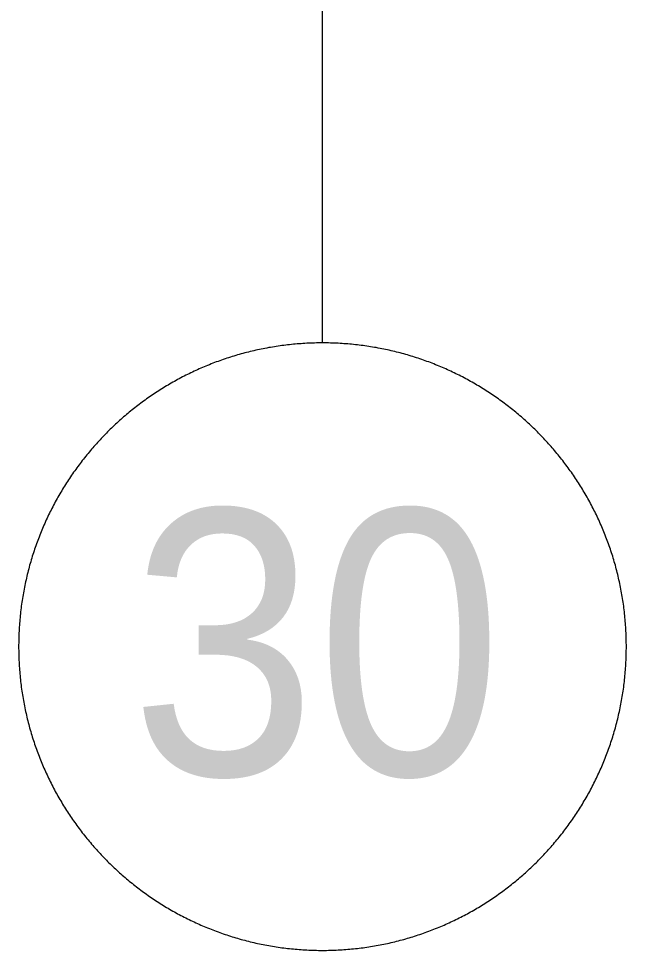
# Model space of a CAD drawing. Header units: millimetres. Extents: x 3914 to 443608, y -156176 to 78197.
# Drawn here: x 136167 to 137767, y -149619 to -147165 of the extents above; entities that cross this region are included whole.
import ezdxf

# ---------------------------------------------------------------- set-up
doc = ezdxf.new("R2010")
doc.units = ezdxf.units.MM
doc.linetypes.add('50_200_ШТРИХ_1Т_ш5_п1_п1_', pattern=[700, 500, -100, 0, -100])
doc.layers.add('Оси', color=7, linetype='Continuous', lineweight=9)
doc.layers.add('Оси-1', color=7, linetype='50_200_ШТРИХ_1Т_ш5_п1_п1_', lineweight=9)
doc.styles.add('Arial', font='arial.ttf', dxfattribs={"width": 0.9, "height": 700})

# ---------------------------------------------------------------- blocks, each defined once
blk = doc.blocks.new('Ось сетки - D8-29747960-Объем проектирования 1 этажа')
at = {"layer": 'Оси-1'}
for start, end in [(360, 180), (180, 360)]:
    blk.add_arc((0, 0), 4, start, end, dxfattribs=at)

msp = doc.modelspace()

# ---------------------------------------------------------------- linework, layer by layer
at = {"layer": 'Оси'}
msp.add_lwpolyline([(136967, -148019), (136967, -143019), (136967, -129084.5), (136967, -124084.5)], dxfattribs=at)

# ---------------------------------------------------------------- block references
at = {"layer": 'Оси-1', "xscale": 199.9999999999999, "yscale": 199.9999999999999, "zscale": 199.9999999999999}
msp.add_blockref('Ось сетки - D8-29747960-Объем проектирования 1 этажа', (136967, -148819), dxfattribs=at)

# ---------------------------------------------------------------- texts
at = {"layer": 'Оси', "insert": (136461.8, -148457.7), "char_height": 700, "width": 1212.151, "attachment_point": 1, "style": 'Arial'}
msp.add_mtext('30', dxfattribs=at)

doc.saveas('drawing.dxf')
